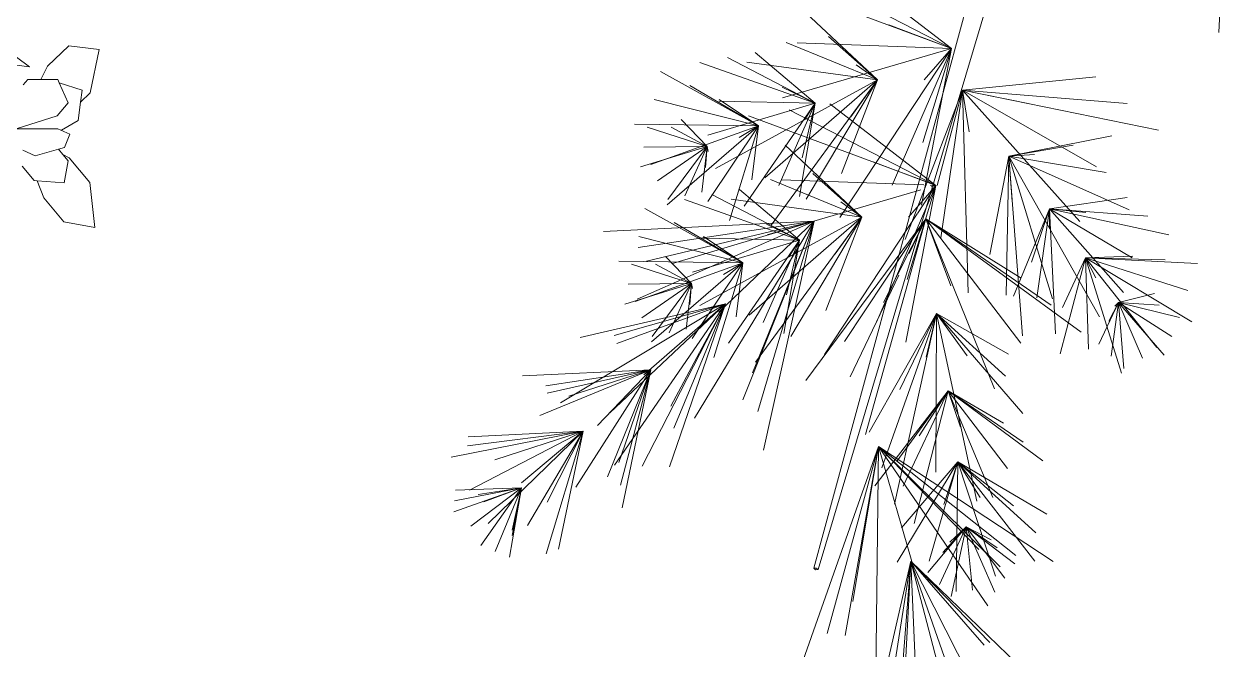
# Model space of a CAD drawing. Header units: metres. Extents: x -460 to 31334, y -1777 to 24987.
# Drawn here: x 384.373 to 384.738, y -821.1214 to -820.9316 of the extents above; entities that cross this region are included whole.
import ezdxf

# ---------------------------------------------------------------- set-up
doc = ezdxf.new("R2010")
doc.units = ezdxf.units.M
doc.header["$MEASUREMENT"] = 0
doc.layers.add('TREES PLANTS', color=82, linetype='Continuous', lineweight=5)

# ---------------------------------------------------------------- blocks, each defined once
blk = doc.blocks.new('TREES_09')
at = {"layer": 'TREES PLANTS', "color": 82, "true_color": 0x34d100}
for p, q in [((-0.4076, 1.8368), (-0.417, 1.7612)), ((-0.2993, 1.8148), (-0.4076, 1.8368)), ((-0.2762, 1.7905), (-0.2993, 1.8148)), ((-0.0746, 1.8133), (-0.1366, 1.7621)), ((0.0382, 1.8261), (-0.0746, 1.8133)), ((0.0239, 1.7488), (0.0382, 1.8261)), ((-0.3241, 1.7371), (-0.3059, 1.7942)), ((-0.3059, 1.7942), (-0.2762, 1.7905)), ((-0.2762, 1.7905), (-0.2296, 1.7848)), ((-0.2296, 1.7848), (-0.2056, 1.743)), ((-0.417, 1.7612), (-0.3659, 1.7076)), ((-0.3241, 1.7371), (-0.2741, 1.7591)), ((-0.2741, 1.7591), (-0.2419, 1.7323)), ((-0.2056, 1.7413), (-0.1958, 1.7636)), ((-0.1958, 1.7636), (-0.1623, 1.7507)), ((-0.1623, 1.7507), (-0.158, 1.7354)), ((-0.1366, 1.7621), (-0.1453, 1.746)), ((-0.1453, 1.746), (-0.1291, 1.7596)), ((-0.1291, 1.7596), (-0.074, 1.7498)), ((-0.074, 1.7498), (-0.0793, 1.6817)), ((-0.0366, 1.6988), (0.0239, 1.7488)), ((-0.3327, 1.6914), (-0.3323, 1.7334)), ((-0.3323, 1.7334), (-0.3241, 1.7371)), ((-0.2419, 1.7323), (-0.2088, 1.6295)), ((-0.209, 1.7335), (-0.2056, 1.7413)), ((-0.209, 1.7335), (-0.2088, 1.6295)), ((-0.2056, 1.743), (-0.2056, 1.7413)), ((-0.158, 1.7354), (-0.1453, 1.746)), ((-0.158, 1.7354), (-0.1418, 1.6769)), ((-0.3659, 1.7076), (-0.3327, 1.6914)), ((-0.333, 1.6582), (-0.3327, 1.6914)), ((-0.0366, 1.6988), (-0.0793, 1.6817)), ((-0.3646, 1.6629), (-0.3884, 1.6303)), ((-0.3687, 1.6303), (-0.3646, 1.6629)), ((-0.3193, 1.6468), (-0.333, 1.6582)), ((-0.1418, 1.6769), (-0.1554, 1.646)), ((-0.0799, 1.6742), (-0.1154, 1.6445)), ((-0.0793, 1.6817), (-0.0799, 1.6742))]:
    blk.add_line(p, q, dxfattribs=at)
blk = doc.blocks.new('TREES_11')
at = {"layer": 'TREES PLANTS', "color": 82, "true_color": 0x34d100}
for p, q in [((0.0651, 0.4255), (0.4856, 0.4064)), ((0.9602, 0.1261), (0.972, 0.3617)), ((0.9602, 0.1261), (1.0949, 0.3498)), ((0.9602, 0.1261), (1.0289, 0.3414)), ((1.0541, 0.1951), (1.086, 0.3238)), ((1.0541, 0.1951), (1.1254, 0.3075)), ((0.6075, -0.1328), (0.6912, 0.2796)), ((0.8569, 0.0503), (0.9117, 0.3011)), ((0.9602, 0.1261), (0.9643, 0.2937)), ((1.0541, 0.1951), (1.1648, 0.2913)), ((1.0541, 0.1951), (1.0595, 0.281)), ((0.8569, 0.0503), (0.8723, 0.2572)), ((0.9602, 0.1261), (1.1488, 0.2758)), ((1.0541, 0.1951), (1.035, 0.2713)), ((1.0541, 0.1951), (1.1709, 0.2455)), ((0.6075, -0.1328), (0.6353, 0.2136)), ((0.8594, 0.2175), (0.7463, -0.0355)), ((0.8569, 0.0503), (0.8329, 0.2134)), ((0.8569, 0.0503), (0.9602, 0.2244)), ((1.0329, 0.2061), (0.8569, 0.0503)), ((0.9602, 0.1261), (0.9567, 0.2257)), ((1.0541, 0.1951), (1.1927, 0.2064)), ((0.7463, -0.0355), (0.703, 0.1811)), ((0.9602, 0.1261), (1.2026, 0.2018)), ((1.0541, 0.1951), (1.0934, 0.1748)), ((1.0541, 0.1951), (1.1672, 0.1802)), ((1.0541, 0.1951), (1.1417, 0.154)), ((1.0618, 0.1874), (1.0541, 0.1951)), ((0.7463, -0.0355), (0.7807, 0.1694)), ((0.7463, -0.0355), (1.0842, 0.1556)), ((0.6075, -0.1328), (0.5794, 0.1476)), ((0.6075, -0.1328), (0.7686, 0.1492)), ((0.8569, 0.0503), (0.8647, 0.1266)), ((0.9602, 0.1261), (1.0024, 0.1476)), ((0.9602, 0.1261), (1.152, 0.1324)), ((0.8834, 0.1141), (0.6075, -0.1328)), ((0.8777, -0.2099), (1.1165, 0.1168)), ((0.9602, 0.1261), (1.0643, 0.0777)), ((1.1618, 0.0726), (0.9602, 0.1261)), ((0.7463, -0.0355), (0.7229, 0.1)), ((0.7463, -0.0355), (1.0463, 0.0567)), ((0.8569, 0.0503), (1.1197, 0.0625)), ((0.8777, -0.2099), (1.0597, 0.0539)), ((1.357, -0.3093), (1.5993, 0.0579)), ((1.357, -0.3093), (1.5993, 0.0579)), ((0.8569, 0.0503), (1.0443, 0.0237)), ((0.8569, 0.0503), (1.041, -0.0253)), ((0.8569, 0.0503), (0.8976, 0.0502)), ((0.8569, 0.0503), (0.9693, 0.0124)), ((1.2399, -0.1626), (1.3874, 0.0364)), ((1.3896, -0.1428), (1.4993, 0.0449)), ((0.6075, -0.1328), (0.6351, 0.0052)), ((0.7463, -0.0355), (0.7428, 0.0189)), ((1.3896, -0.1428), (1.5388, 0.0212)), ((1.3896, -0.1428), (1.5984, 0.0195)), ((0.1912, -0.0109), (1.6162, -0.4366)), ((0.7463, -0.0355), (1.124, -0.0066)), ((0.8777, -0.2099), (1.0029, -0.0091)), ((0.8777, -0.2099), (1.1399, -0.0099)), ((1.288, -0.0058), (1.0773, -0.1872)), ((1.2399, -0.1626), (1.3478, -0.0052)), ((1.357, -0.3093), (1.5864, -0.0204)), ((1.357, -0.3093), (1.5864, -0.0204)), ((1.3896, -0.1428), (1.4819, -0.0252)), ((1.5263, -0.1254), (1.6043, -0.0229)), ((1.8145, -0.0176), (1.5985, -0.2412)), ((1.8145, -0.0176), (1.5985, -0.2412)), ((0.1533, -0.0489), (1.6135, -0.4458)), ((0.7463, -0.0355), (0.8417, -0.0285)), ((0.7463, -0.0355), (0.9533, -0.075)), ((0.7463, -0.0355), (1.0386, -0.0408)), ((1.0773, -0.1872), (1.1631, -0.0362)), ((1.0773, -0.1872), (1.2093, -0.042)), ((1.2399, -0.1626), (1.4035, -0.0383)), ((1.2399, -0.1626), (1.3083, -0.0468)), ((1.5263, -0.1254), (1.634, -0.0439)), ((1.2357, -0.0653), (0.8777, -0.2099)), ((1.4645, -0.069), (1.2399, -0.1626)), ((1.357, -0.3093), (1.6103, -0.0535)), ((1.357, -0.3093), (1.6103, -0.0535)), ((1.3896, -0.1428), (1.6304, -0.0632)), ((1.5263, -0.1254), (1.5705, -0.0601)), ((1.5263, -0.1254), (1.6638, -0.065)), ((1.5263, -0.1254), (1.5538, -0.0722)), ((1.5985, -0.2412), (1.9611, -0.0572)), ((1.5985, -0.2412), (1.9611, -0.0572)), ((1.5985, -0.2412), (1.77, -0.0755)), ((1.5985, -0.2412), (1.77, -0.0755)), ((1.6924, -0.0794), (1.357, -0.3093)), ((1.6924, -0.0794), (1.357, -0.3093)), ((1.357, -0.3093), (1.5736, -0.0987)), ((1.357, -0.3093), (1.5736, -0.0987)), ((1.3896, -0.1428), (1.4644, -0.0953)), ((1.5985, -0.2412), (1.775, -0.0873)), ((1.5985, -0.2412), (1.775, -0.0873)), ((0.6075, -0.1328), (0.6946, -0.1188)), ((0.6075, -0.1328), (1.0334, -0.1212)), ((1.0773, -0.1872), (1.4721, -0.1028)), ((1.0773, -0.1872), (1.1662, -0.1228)), ((1.5263, -0.1254), (1.6593, -0.1116)), ((1.5263, -0.1254), (1.5804, -0.1738)), ((1.5263, -0.1254), (1.6474, -0.181)), ((1.5263, -0.1254), (1.6727, -0.1564)), ((1.5263, -0.1254), (1.6222, -0.2057)), ((1.5586, -0.1593), (1.5263, -0.1254)), ((0.6075, -0.1328), (0.9177, -0.1784)), ((0.6075, -0.1328), (0.9216, -0.2532)), ((0.6075, -0.1328), (0.8081, -0.186)), ((1.2399, -0.1626), (1.3163, -0.137)), ((1.3896, -0.1428), (1.5285, -0.2608)), ((1.3896, -0.1428), (1.5983, -0.2026)), ((1.3896, -0.1428), (1.4792, -0.1723)), ((1.3896, -0.1428), (1.6625, -0.146)), ((1.6009, -0.27), (1.3896, -0.1428)), ((0.5192, -0.1559), (0.3474, -0.3793)), ((0.5192, -0.1559), (0.3601, -0.4649)), ((0.5192, -0.1559), (0.3727, -0.5504)), ((0.5192, -0.1559), (0.4699, -0.2877)), ((0.5192, -0.1559), (0.5073, -0.4805)), ((0.5192, -0.1559), (0.8749, -0.3905)), ((0.5192, -0.1559), (0.8068, -0.2808)), ((0.5192, -0.1559), (0.8495, -0.2193)), ((0.5192, -0.1559), (0.5858, -0.2137)), ((0.5192, -0.1559), (0.7176, -0.2165)), ((0.6233, -0.5111), (0.5192, -0.1559)), ((0.8777, -0.2099), (1.0189, -0.1575)), ((1.2399, -0.1626), (1.5191, -0.2341)), ((1.2399, -0.1626), (1.4409, -0.2574)), ((1.2399, -0.1626), (1.44, -0.3173)), ((1.2399, -0.1626), (1.3346, -0.2237)), ((1.2399, -0.1626), (1.3873, -0.2705)), ((1.5985, -0.2412), (1.9245, -0.1565)), ((1.5985, -0.2412), (1.9245, -0.1565)), ((1.5985, -0.2412), (1.8012, -0.1703)), ((1.5985, -0.2412), (1.8012, -0.1703)), ((0.8076, -0.1886), (0.6358, -0.412)), ((0.8076, -0.1886), (0.6485, -0.4976)), ((0.8076, -0.1886), (0.7583, -0.3204)), ((0.8076, -0.1886), (0.8017, -0.2044)), ((0.8076, -0.1886), (0.8071, -0.2008)), ((0.8076, -0.1886), (0.8667, -0.2276)), ((0.8076, -0.1886), (1.0952, -0.3136)), ((0.8076, -0.1886), (1.1379, -0.2521)), ((0.8076, -0.1886), (0.8742, -0.2465)), ((0.8076, -0.1886), (1.006, -0.2493)), ((0.8105, -0.1986), (0.8076, -0.1886)), ((1.0773, -0.1872), (1.4109, -0.189)), ((1.0773, -0.1872), (1.2372, -0.2643)), ((1.0773, -0.1872), (1.1692, -0.2095)), ((1.0773, -0.1872), (1.4782, -0.276)), ((1.0773, -0.1872), (1.3267, -0.3294)), ((1.0773, -0.1872), (1.4024, -0.3027)), ((0.7997, -0.2098), (0.6612, -0.5832)), ((0.8066, -0.2142), (0.7957, -0.5133)), ((0.9117, -0.5439), (0.817, -0.2207)), ((0.8777, -0.2099), (1.3318, -0.3368)), ((0.8777, -0.2099), (0.9511, -0.245)), ((0.8777, -0.2099), (1.2182, -0.4626)), ((0.8777, -0.2099), (1.0538, -0.2988)), ((0.8777, -0.2099), (1.136, -0.3807)), ((1.5985, -0.2412), (2.0135, -0.2231)), ((1.5985, -0.2412), (2.0135, -0.2231)), ((0.8672, -0.228), (1.1633, -0.4232)), ((1.357, -0.3093), (1.6114, -0.236)), ((1.357, -0.3093), (1.6114, -0.236)), ((1.5985, -0.2412), (1.869, -0.2842)), ((1.5985, -0.2412), (1.8275, -0.2532)), ((1.5985, -0.2412), (1.9467, -0.321)), ((1.5985, -0.2412), (1.9801, -0.272)), ((1.5985, -0.2412), (1.869, -0.2842)), ((1.5985, -0.2412), (1.8275, -0.2532)), ((1.5985, -0.2412), (1.9467, -0.321)), ((1.5985, -0.2412), (1.9801, -0.272)), ((0.9969, -0.2668), (1.2108, -0.3691)), ((0.5858, -0.3118), (0.4347, -0.473)), ((0.5858, -0.3118), (0.4944, -0.4145)), ((0.5858, -0.3118), (0.5068, -0.504)), ((0.5484, -0.5864), (0.5858, -0.3118)), ((0.5858, -0.3118), (0.5541, -0.3561)), ((0.5858, -0.3118), (0.772, -0.6524)), ((0.5858, -0.3118), (0.792, -0.5484)), ((0.5858, -0.3118), (0.6631, -0.368)), ((0.5858, -0.3118), (0.8914, -0.5355)), ((0.5858, -0.3118), (0.7824, -0.3874)), ((0.5858, -0.3118), (0.8369, -0.4615)), ((1.357, -0.3093), (1.8445, -0.3152)), ((1.357, -0.3093), (1.755, -0.3799)), ((1.357, -0.3093), (1.8187, -0.4718)), ((1.357, -0.3093), (1.6833, -0.3635)), ((1.357, -0.3093), (1.751, -0.4177)), ((1.357, -0.3093), (1.8445, -0.3152)), ((1.357, -0.3093), (1.755, -0.3799)), ((1.357, -0.3093), (1.8187, -0.4718)), ((1.357, -0.3093), (1.6833, -0.3635)), ((1.357, -0.3093), (1.751, -0.4177)), ((0.8742, -0.3446), (0.7231, -0.5057)), ((0.8742, -0.3446), (0.7828, -0.4473)), ((0.8742, -0.3446), (0.7952, -0.5367)), ((0.8368, -0.6192), (0.8742, -0.3446)), ((0.8742, -0.3446), (0.8425, -0.3889)), ((0.8742, -0.3446), (1.0604, -0.6851)), ((0.8742, -0.3446), (1.0804, -0.5812)), ((0.8742, -0.3446), (0.9515, -0.4008)), ((0.8742, -0.3446), (1.1798, -0.5683)), ((0.8742, -0.3446), (1.0708, -0.4202)), ((0.8742, -0.3446), (1.1253, -0.4942)), ((0.6345, -0.443), (0.5281, -0.5689)), ((0.6345, -0.443), (0.5384, -0.6269)), ((0.6345, -0.443), (0.5487, -0.685)), ((0.6345, -0.443), (0.6008, -0.512)), ((0.6345, -0.443), (0.6304, -0.6454)), ((0.6345, -0.443), (0.8513, -0.5921)), ((0.6345, -0.443), (0.8076, -0.5193)), ((0.6345, -0.443), (0.8307, -0.4759)), ((0.6345, -0.443), (0.6691, -0.4643)), ((0.6345, -0.443), (0.7499, -0.4701)), ((0.7018, -0.6681), (0.6345, -0.443)), ((0.8827, -0.4449), (1.2976, -0.6964)), ((0.8827, -0.4449), (0.9674, -0.7971)), ((0.8827, -0.4449), (1.2587, -0.595)), ((0.8827, -0.4449), (1.0743, -0.6454)), ((0.8827, -0.4449), (0.9386, -0.8152)), ((0.8827, -0.4449), (0.9722, -0.7428)), ((0.8827, -0.4449), (1.3647, -0.5516)), ((0.8827, -0.4449), (1.202, -0.5748)), ((0.8827, -0.4449), (1.2834, -0.5632)), ((0.8827, -0.4449), (0.905, -0.8876)), ((1.047, -0.8173), (0.8827, -0.4449)), ((1.6162, -0.4366), (1.6133, -0.4407)), ((1.6133, -0.4407), (1.6135, -0.4458)), ((1.6135, -0.4458), (1.6164, -0.4417)), ((1.6164, -0.4417), (1.6162, -0.4366)), ((0.9229, -0.4758), (0.8165, -0.6016)), ((0.9229, -0.4758), (0.8268, -0.6597)), ((0.9229, -0.4758), (0.8371, -0.7178)), ((0.9229, -0.4758), (0.8892, -0.5448)), ((0.9229, -0.4758), (0.9188, -0.6782)), ((0.9229, -0.4758), (1.1397, -0.6248)), ((0.9229, -0.4758), (1.096, -0.5521)), ((0.9229, -0.4758), (1.1191, -0.5087)), ((0.9229, -0.4758), (0.9575, -0.4971)), ((0.9229, -0.4758), (1.0383, -0.5029)), ((0.9902, -0.7009), (0.9229, -0.4758)), ((0.6822, -0.5619), (0.5679, -0.7683)), ((0.6822, -0.5619), (0.5973, -0.7065)), ((0.6822, -0.5619), (0.6267, -0.6447)), ((0.6822, -0.5619), (0.627, -0.781)), ((0.6822, -0.5619), (0.6787, -0.823)), ((0.6822, -0.5619), (0.7962, -0.5757)), ((0.6822, -0.5619), (0.8418, -0.6684)), ((0.6822, -0.5619), (0.7067, -0.6024)), ((0.6822, -0.5619), (0.7634, -0.7885)), ((0.6822, -0.5619), (0.8482, -0.7541)), ((0.8817, -0.6228), (0.6822, -0.5619)), ((0.9706, -0.5947), (0.8563, -0.8011)), ((0.9706, -0.5947), (0.8857, -0.7392)), ((0.9706, -0.5947), (0.9151, -0.6774)), ((0.9706, -0.5947), (0.9154, -0.8138)), ((0.9706, -0.5947), (0.9671, -0.8558)), ((0.9706, -0.5947), (1.0846, -0.6085)), ((0.9706, -0.5947), (1.1302, -0.7012)), ((0.9706, -0.5947), (0.9951, -0.6352)), ((0.9706, -0.5947), (1.0518, -0.8213)), ((0.9706, -0.5947), (1.1366, -0.7869)), ((1.1701, -0.6555), (0.9706, -0.5947)), ((1.0566, -0.6315), (1.265, -0.9783)), ((1.0566, -0.6315), (1.1237, -0.8653)), ((1.0566, -0.6315), (1.2865, -0.8748)), ((1.0566, -0.6315), (1.3186, -0.7403)), ((1.0566, -0.6315), (1.2063, -0.8029)), ((1.0566, -0.6315), (1.2721, -0.7463)), ((1.0566, -0.6315), (1.3966, -0.865)), ((1.0566, -0.6315), (1.4001, -0.7489)), ((1.0566, -0.6315), (1.3984, -0.8069)), ((1.0566, -0.6315), (1.1405, -0.8596)), ((1.128, -0.9371), (1.0566, -0.6315)), ((0.7256, -0.67), (0.6691, -0.7247)), ((0.7256, -0.67), (0.6848, -0.7458)), ((0.7256, -0.67), (0.6848, -0.7962)), ((0.7362, -0.6676), (0.7256, -0.67)), ((0.7256, -0.67), (0.7697, -0.6735)), ((0.7256, -0.67), (0.7983, -0.7745)), ((0.7256, -0.67), (0.8295, -0.7171)), ((0.7256, -0.67), (0.8374, -0.7528)), ((0.7256, -0.67), (0.7689, -0.8102)), ((0.7256, -0.67), (0.7269, -0.8032)), ((0.7256, -0.67), (0.8217, -0.6813)), ((1.0141, -0.7028), (0.9575, -0.7575)), ((1.0141, -0.7028), (0.9732, -0.7786)), ((1.0141, -0.7028), (0.9732, -0.8289)), ((1.0246, -0.7004), (1.0141, -0.7028)), ((1.0141, -0.7028), (1.0582, -0.7063)), ((1.0141, -0.7028), (1.0867, -0.8073)), ((1.0141, -0.7028), (1.1179, -0.7498)), ((1.0141, -0.7028), (1.1258, -0.7856)), ((1.0141, -0.7028), (1.0573, -0.843)), ((1.0141, -0.7028), (1.0153, -0.836)), ((1.0141, -0.7028), (1.1101, -0.7141)), ((1.1959, -0.7885), (1.443, -0.9462)), ((1.1959, -0.7885), (1.245, -1.0061)), ((1.1959, -0.7885), (1.4213, -0.8797)), ((1.1959, -0.7885), (1.3133, -0.9005)), ((1.1959, -0.7885), (1.2298, -1.0095)), ((1.1959, -0.7885), (1.2515, -0.9606)), ((1.1959, -0.7885), (1.4864, -0.8483)), ((1.1959, -0.7885), (1.3907, -0.8555)), ((1.1959, -0.7885), (1.4386, -0.8519)), ((1.1959, -0.7885), (1.2081, -1.0584)), ((1.2917, -1.0218), (1.1959, -0.7885)), ((1.3248, -0.9305), (1.573, -0.9827)), ((1.3248, -0.9305), (1.5231, -1.0481)), ((1.3248, -0.9305), (1.4744, -1.0067)), ((1.3248, -0.9305), (1.3558, -1.1742)), ((1.3248, -0.9305), (1.4493, -1.1695)), ((1.3248, -0.9305), (1.3794, -1.2082)), ((1.3248, -0.9305), (1.4333, -1.0601)), ((1.3248, -0.9305), (1.3365, -1.1728)), ((1.3248, -0.9305), (1.3849, -1.1165)), ((1.3248, -0.9305), (1.5191, -1.1308)), ((1.5833, -1.0082), (1.3248, -0.9305)), ((1.4439, -1.0602), (1.4736, -1.1395)), ((1.4439, -1.0602), (1.5448, -1.0799)), ((1.4439, -1.0602), (1.4584, -1.1518)), ((1.4439, -1.0602), (1.5247, -1.167)), ((1.4439, -1.0602), (1.5779, -1.1159)), ((1.4439, -1.0602), (1.5655, -1.1458)), ((1.4439, -1.0602), (1.4488, -1.1994)), ((1.4439, -1.0602), (1.4947, -1.2026)), ((1.4439, -1.0602), (1.4718, -1.201)), ((1.4439, -1.0602), (1.5904, -1.0859)), ((1.5331, -1.0802), (1.4439, -1.0602))]:
    blk.add_line(p, q, dxfattribs=at)

msp = doc.modelspace()

# ---------------------------------------------------------------- block references
at = {"lineweight": 9, "rotation": 270}
for name, p, xscale, yscale, zscale in [('TREES_11', (384.67664, -820.8641), 0.1441398928167146, 0.1441398928167146, 0.1441398928167146), ('TREES_09', (384.17312, -820.9887), 0.1211939726717993, 0.1211939726717993, 0.1211939726717993)]:
    msp.add_blockref(name, p, dxfattribs=dict(at, xscale=xscale, yscale=yscale, zscale=zscale))

doc.saveas('drawing.dxf')
